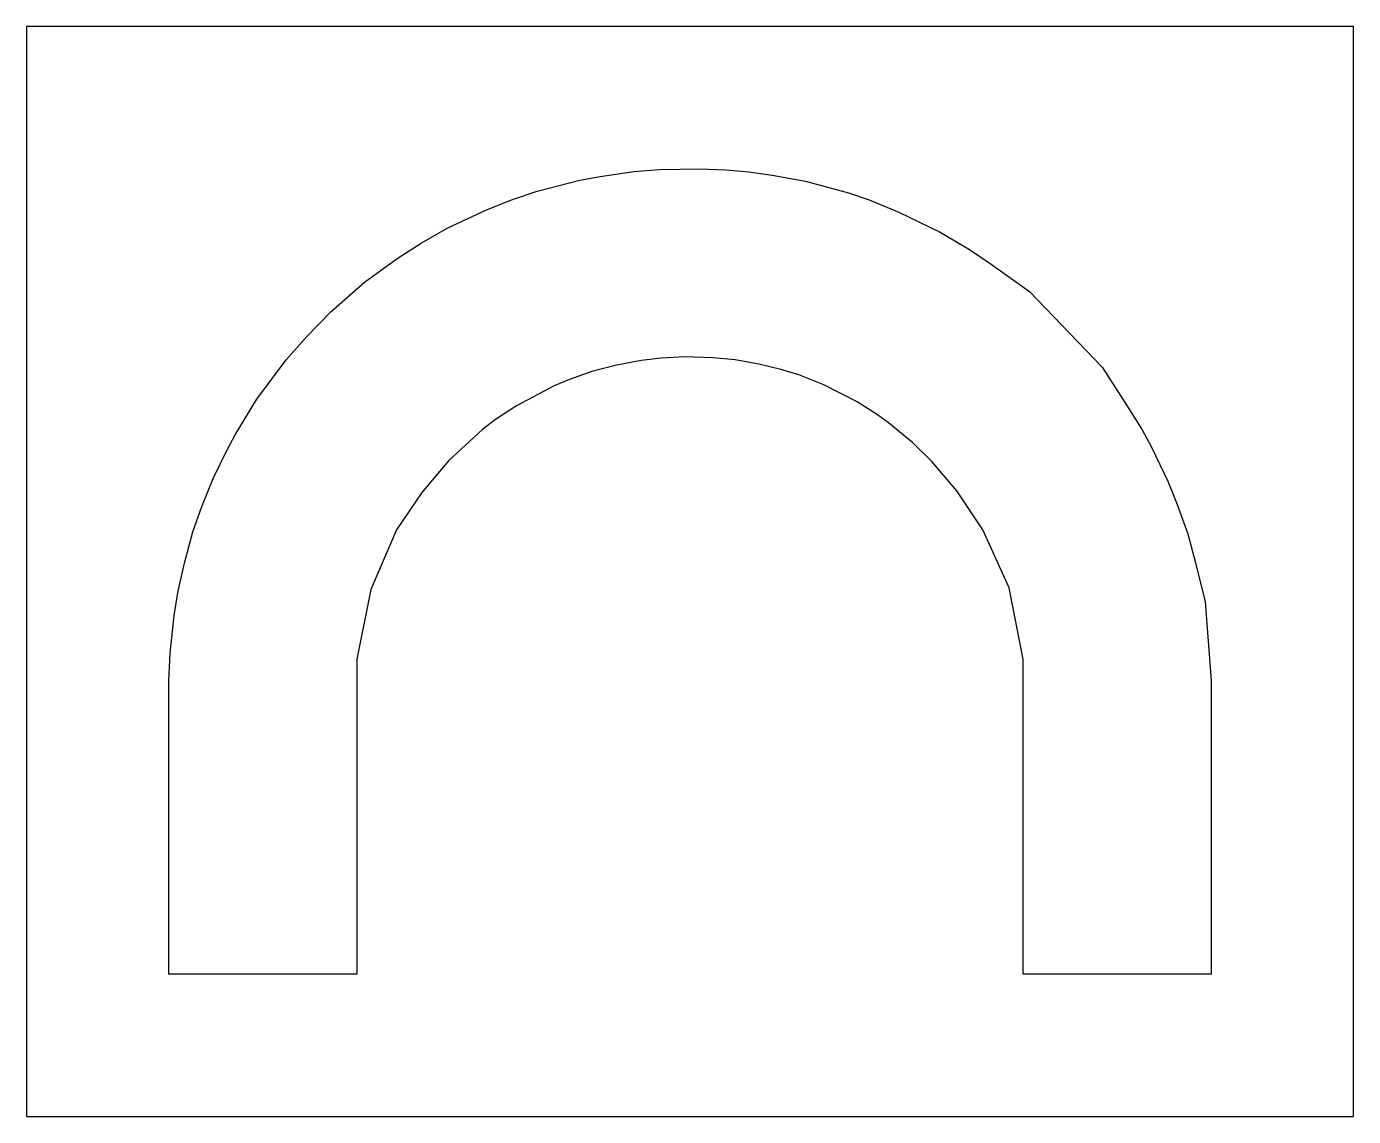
# Model space of a CAD drawing. Header units: inches. Extents: x 0 to 28, y 0 to 23.
import ezdxf

# ---------------------------------------------------------------- set-up
doc = ezdxf.new("R2010")
doc.units = ezdxf.units.IN
doc.header["$MEASUREMENT"] = 0
doc.layers.add('CUT', color=1, linetype='Continuous')

msp = doc.modelspace()

# ---------------------------------------------------------------- linework, layer by layer
at = {"layer": 'CUT'}
for points in [[(0, 0), (28, 0), (28, 23), (0, 23)], [(3.032, 9.778), (3.114, 10.572), (3.202, 11.094), (3.337, 11.707), (3.51, 12.337), (3.701, 12.873), (3.941, 13.46), (4.229, 14.054), (4.404, 14.384), (4.863, 15.134), (5.478, 15.966), (5.913, 16.462), (6.424, 16.978), (7.134, 17.603), (7.844, 18.121), (8.324, 18.429), (8.877, 18.742), (9.704, 19.135), (10.255, 19.352), (10.775, 19.527), (11.677, 19.758), (12.104, 19.838), (12.814, 19.94), (13.353, 19.984), (14.21, 20), (14.749, 19.977), (15.244, 19.933), (15.732, 19.866), (16.44, 19.734), (17.344, 19.492), (17.781, 19.343), (18.409, 19.085), (19.277, 18.659), (19.899, 18.292), (20.353, 17.987), (21.162, 17.407), (22.695, 15.812), (23.107, 15.181), (23.54, 14.491), (23.741, 14.126), (24.084, 13.403), (24.283, 12.916), (24.502, 12.297), (24.669, 11.684), (24.869, 10.859), (25, 9.203), (25, 3), (21.03, 3), (21.03, 9.651), (20.732, 11.155), (20.181, 12.378), (19.632, 13.204), (19.106, 13.824), (18.697, 14.22), (18.188, 14.64), (17.958, 14.808), (17.53, 15.078), (16.826, 15.439), (16.295, 15.647), (15.918, 15.763), (15.454, 15.876), (14.953, 15.964), (14.481, 16.012), (13.888, 16.027), (13.395, 16.002), (12.971, 15.952), (12.418, 15.848), (11.931, 15.72), (11.454, 15.552), (11.132, 15.417), (10.338, 14.996), (9.898, 14.707), (9.618, 14.494), (8.907, 13.838), (8.341, 13.165), (7.805, 12.38), (7.268, 11.123), (6.97, 9.653), (6.97, 3), (3, 3), (3, 9.195)]]:
    msp.add_lwpolyline(points, close=True, dxfattribs=at)

doc.saveas('drawing.dxf')
